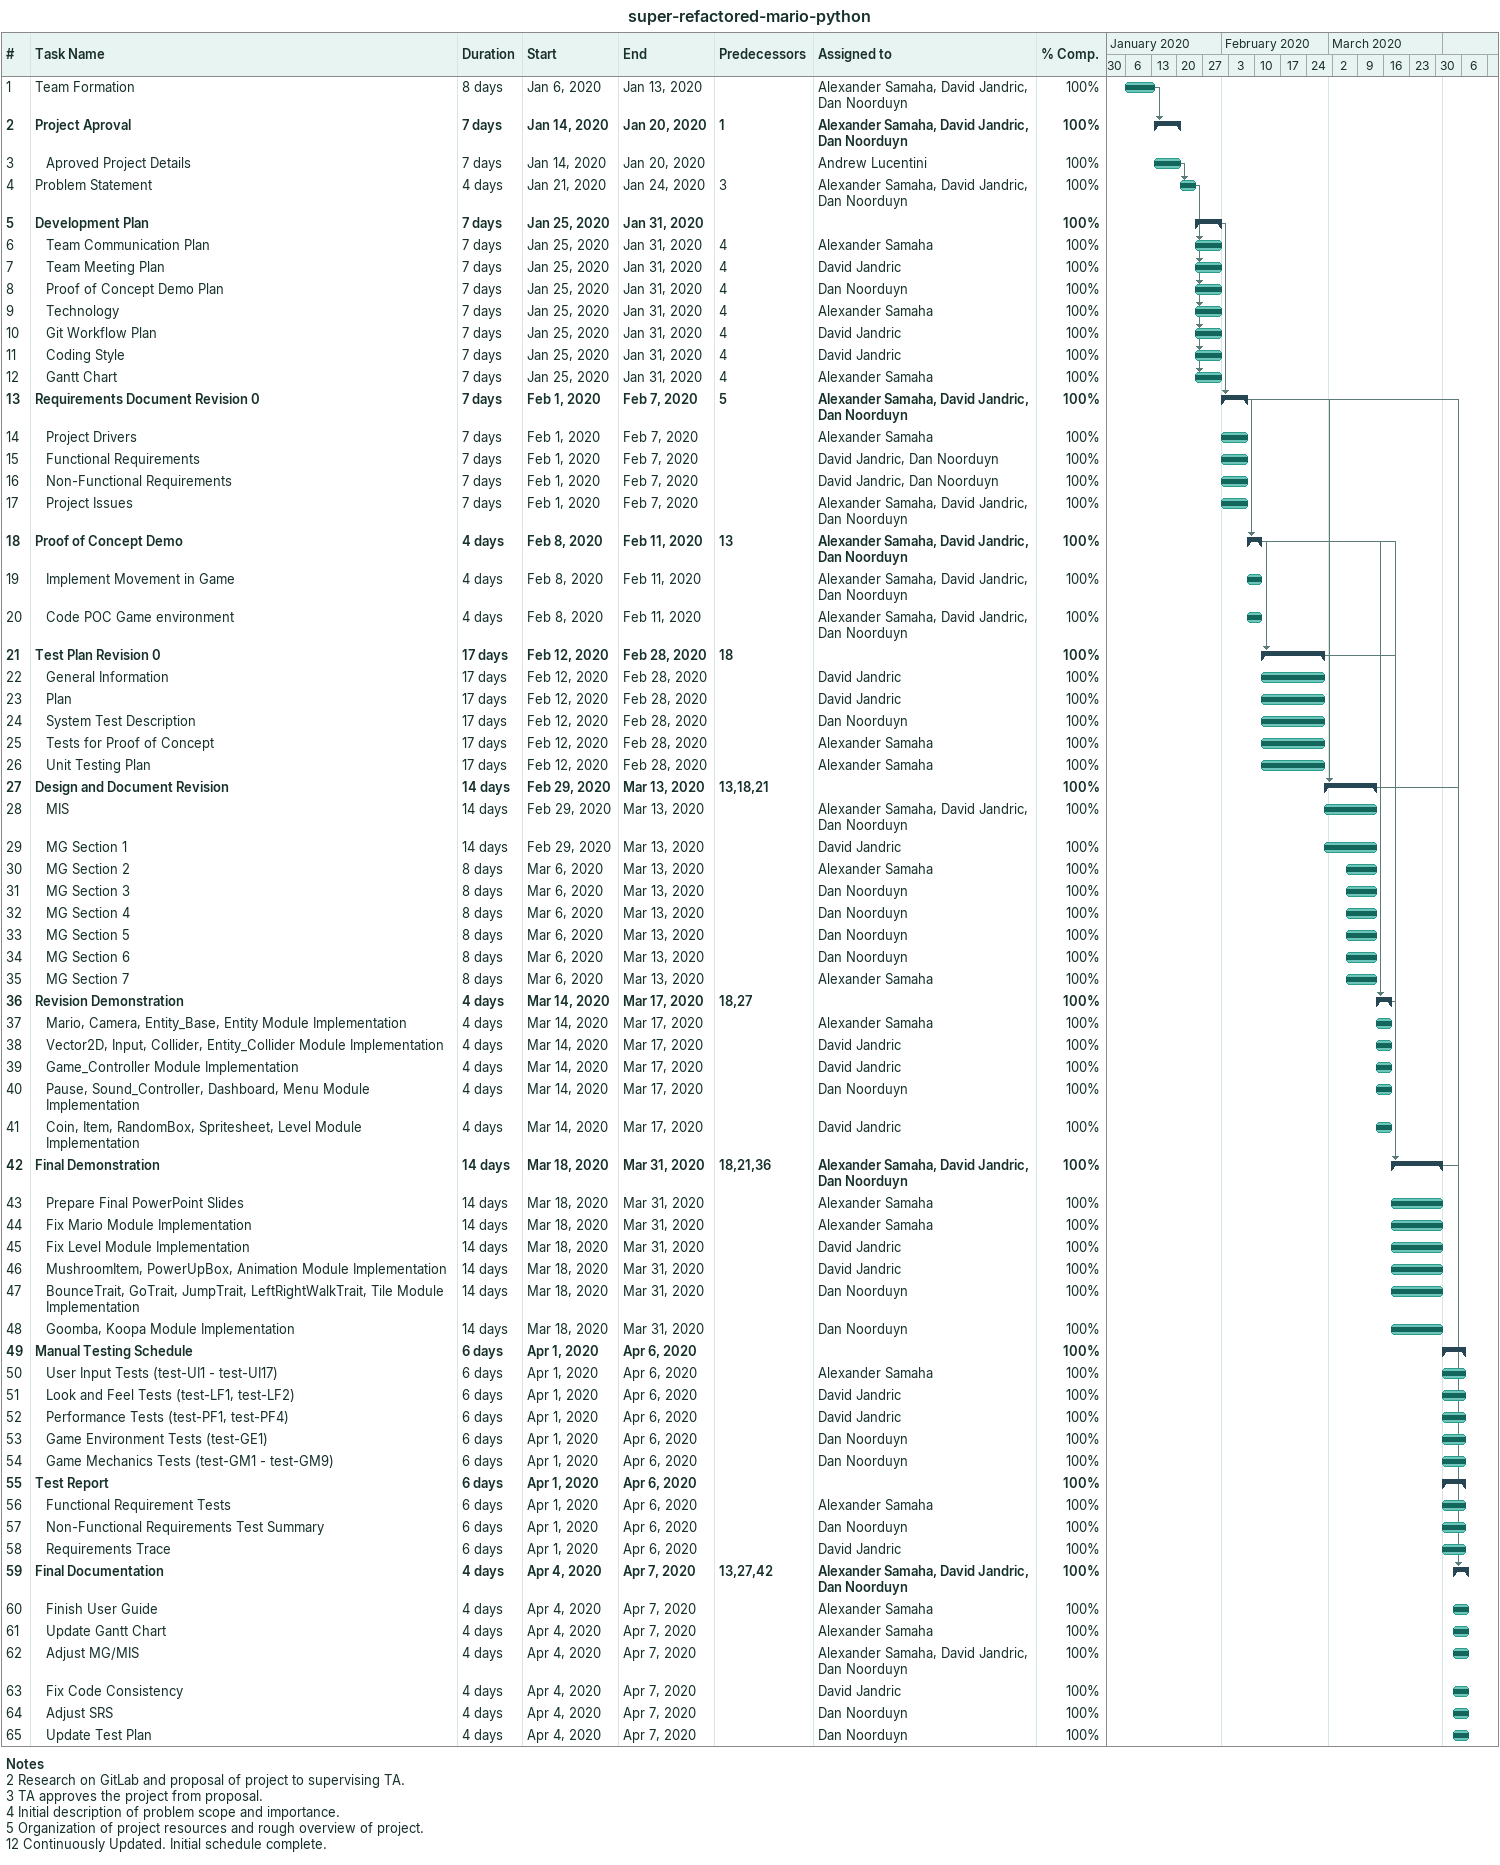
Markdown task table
super-refactored-mario-python

| ID | Level | Task | Duration | Start | Finish | Predecessors | Resources | % complete |
|---|---|---|---|---|---|---|---|---|
| 1 | 1 | Team Formation | 8d | 2020-01-06 | 2020-01-13 |  | Alexander Samaha, David Jandric, Dan Noorduyn | 100 |
| 2 | 1 | **Project Aproval** | 7d | 2020-01-14 | 2020-01-20 | 1 | Alexander Samaha, David Jandric, Dan Noorduyn | 100 |
| 3 | 2 | Aproved Project Details | 7d | 2020-01-14 | 2020-01-20 |  | Andrew Lucentini | 100 |
| 4 | 1 | Problem Statement | 4d | 2020-01-21 | 2020-01-24 | 3 | Alexander Samaha, David Jandric, Dan Noorduyn | 100 |
| 5 | 1 | **Development Plan** | 7d | 2020-01-25 | 2020-01-31 |  |  | 100 |
| 6 | 2 | Team Communication Plan | 7d | 2020-01-25 | 2020-01-31 | 4 | Alexander Samaha | 100 |
| 7 | 2 | Team Meeting Plan | 7d | 2020-01-25 | 2020-01-31 | 4 | David Jandric | 100 |
| 8 | 2 | Proof of Concept Demo Plan | 7d | 2020-01-25 | 2020-01-31 | 4 | Dan Noorduyn | 100 |
| 9 | 2 | Technology | 7d | 2020-01-25 | 2020-01-31 | 4 | Alexander Samaha | 100 |
| 10 | 2 | Git Workflow Plan | 7d | 2020-01-25 | 2020-01-31 | 4 | David Jandric | 100 |
| 11 | 2 | Coding Style | 7d | 2020-01-25 | 2020-01-31 | 4 | David Jandric | 100 |
| 12 | 2 | Gantt Chart | 7d | 2020-01-25 | 2020-01-31 | 4 | Alexander Samaha | 100 |
| 13 | 1 | **Requirements Document Revision 0** | 7d | 2020-02-01 | 2020-02-07 | 5 | Alexander Samaha, David Jandric, Dan Noorduyn | 100 |
| 14 | 2 | Project Drivers | 7d | 2020-02-01 | 2020-02-07 |  | Alexander Samaha | 100 |
| 15 | 2 | Functional Requirements | 7d | 2020-02-01 | 2020-02-07 |  | David Jandric, Dan Noorduyn | 100 |
| 16 | 2 | Non-Functional Requirements | 7d | 2020-02-01 | 2020-02-07 |  | David Jandric, Dan Noorduyn | 100 |
| 17 | 2 | Project Issues | 7d | 2020-02-01 | 2020-02-07 |  | Alexander Samaha, David Jandric, Dan Noorduyn | 100 |
| 18 | 1 | **Proof of Concept Demo** | 4d | 2020-02-08 | 2020-02-11 | 13 | Alexander Samaha, David Jandric, Dan Noorduyn | 100 |
| 19 | 2 | Implement Movement in Game | 4d | 2020-02-08 | 2020-02-11 |  | Alexander Samaha, David Jandric, Dan Noorduyn | 100 |
| 20 | 2 | Code POC Game environment | 4d | 2020-02-08 | 2020-02-11 |  | Alexander Samaha, David Jandric, Dan Noorduyn | 100 |
| 21 | 1 | **Test Plan Revision 0** | 17d | 2020-02-12 | 2020-02-28 | 18 |  | 100 |
| 22 | 2 | General Information | 17d | 2020-02-12 | 2020-02-28 |  | David Jandric | 100 |
| 23 | 2 | Plan | 17d | 2020-02-12 | 2020-02-28 |  | David Jandric | 100 |
| 24 | 2 | System Test Description | 17d | 2020-02-12 | 2020-02-28 |  | Dan Noorduyn | 100 |
| 25 | 2 | Tests for Proof of Concept | 17d | 2020-02-12 | 2020-02-28 |  | Alexander Samaha | 100 |
| 26 | 2 | Unit Testing Plan | 17d | 2020-02-12 | 2020-02-28 |  | Alexander Samaha | 100 |
| 27 | 1 | **Design and Document Revision** | 14d | 2020-02-29 | 2020-03-13 | 13, 18, 21 |  | 100 |
| 28 | 2 | MIS | 14d | 2020-02-29 | 2020-03-13 |  | Alexander Samaha, David Jandric, Dan Noorduyn | 100 |
| 29 | 2 | MG Section 1 | 14d | 2020-02-29 | 2020-03-13 |  | David Jandric | 100 |
| 30 | 2 | MG Section 2 | 8d | 2020-03-06 | 2020-03-13 |  | Alexander Samaha | 100 |
| 31 | 2 | MG Section 3 | 8d | 2020-03-06 | 2020-03-13 |  | Dan Noorduyn | 100 |
| 32 | 2 | MG Section 4 | 8d | 2020-03-06 | 2020-03-13 |  | Dan Noorduyn | 100 |
| 33 | 2 | MG Section 5 | 8d | 2020-03-06 | 2020-03-13 |  | Dan Noorduyn | 100 |
| 34 | 2 | MG Section 6 | 8d | 2020-03-06 | 2020-03-13 |  | Dan Noorduyn | 100 |
| 35 | 2 | MG Section 7 | 8d | 2020-03-06 | 2020-03-13 |  | Alexander Samaha | 100 |
| 36 | 1 | **Revision Demonstration** | 4d | 2020-03-14 | 2020-03-17 | 18, 27 |  | 100 |
| 37 | 2 | Mario, Camera, Entity_Base, Entity Module Implementation | 4d | 2020-03-14 | 2020-03-17 |  | Alexander Samaha | 100 |
| 38 | 2 | Vector2D, Input, Collider, Entity_Collider Module Implementation | 4d | 2020-03-14 | 2020-03-17 |  | David Jandric | 100 |
| 39 | 2 | Game_Controller Module Implementation | 4d | 2020-03-14 | 2020-03-17 |  | David Jandric | 100 |
| 40 | 2 | Pause, Sound_Controller, Dashboard, Menu Module Implementation | 4d | 2020-03-14 | 2020-03-17 |  | Dan Noorduyn | 100 |
| 41 | 2 | Coin, Item, RandomBox, Spritesheet, Level Module Implementation | 4d | 2020-03-14 | 2020-03-17 |  | David Jandric | 100 |
| 42 | 1 | **Final Demonstration** | 14d | 2020-03-18 | 2020-03-31 | 18, 21, 36 | Alexander Samaha, David Jandric, Dan Noorduyn | 100 |
| 43 | 2 | Prepare Final PowerPoint Slides | 14d | 2020-03-18 | 2020-03-31 |  | Alexander Samaha | 100 |
| 44 | 2 | Fix Mario Module Implementation | 14d | 2020-03-18 | 2020-03-31 |  | Alexander Samaha | 100 |
| 45 | 2 | Fix Level Module Implementation | 14d | 2020-03-18 | 2020-03-31 |  | David Jandric | 100 |
| 46 | 2 | MushroomItem, PowerUpBox, Animation Module Implementation | 14d | 2020-03-18 | 2020-03-31 |  | David Jandric | 100 |
| 47 | 2 | BounceTrait, GoTrait, JumpTrait, LeftRightWalkTrait, Tile Module Implementation | 14d | 2020-03-18 | 2020-03-31 |  | Dan Noorduyn | 100 |
| 48 | 2 | Goomba, Koopa Module Implementation | 14d | 2020-03-18 | 2020-03-31 |  | Dan Noorduyn | 100 |
| 49 | 1 | **Manual Testing Schedule** | 6d | 2020-04-01 | 2020-04-06 |  |  | 100 |
| 50 | 2 | User Input Tests (test-UI1 - test-UI17) | 6d | 2020-04-01 | 2020-04-06 |  | Alexander Samaha | 100 |
| 51 | 2 | Look and Feel Tests (test-LF1, test-LF2) | 6d | 2020-04-01 | 2020-04-06 |  | David Jandric | 100 |
| 52 | 2 | Performance Tests (test-PF1, test-PF4) | 6d | 2020-04-01 | 2020-04-06 |  | David Jandric | 100 |
| 53 | 2 | Game Environment Tests (test-GE1) | 6d | 2020-04-01 | 2020-04-06 |  | Dan Noorduyn | 100 |
| 54 | 2 | Game Mechanics Tests (test-GM1 - test-GM9) | 6d | 2020-04-01 | 2020-04-06 |  | Dan Noorduyn | 100 |
| 55 | 1 | **Test Report** | 6d | 2020-04-01 | 2020-04-06 |  |  | 100 |
| 56 | 2 | Functional Requirement Tests | 6d | 2020-04-01 | 2020-04-06 |  | Alexander Samaha | 100 |
| 57 | 2 | Non-Functional Requirements Test Summary | 6d | 2020-04-01 | 2020-04-06 |  | Dan Noorduyn | 100 |
| 58 | 2 | Requirements Trace | 6d | 2020-04-01 | 2020-04-06 |  | David Jandric | 100 |
| 59 | 1 | **Final Documentation** | 4d | 2020-04-04 | 2020-04-07 | 13, 27, 42 | Alexander Samaha, David Jandric, Dan Noorduyn | 100 |
| 60 | 2 | Finish User Guide | 4d | 2020-04-04 | 2020-04-07 |  | Alexander Samaha | 100 |
| 61 | 2 | Update Gantt Chart | 4d | 2020-04-04 | 2020-04-07 |  | Alexander Samaha | 100 |
| 62 | 2 | Adjust MG/MIS | 4d | 2020-04-04 | 2020-04-07 |  | Alexander Samaha, David Jandric, Dan Noorduyn | 100 |
| 63 | 2 | Fix Code Consistency | 4d | 2020-04-04 | 2020-04-07 |  | David Jandric | 100 |
| 64 | 2 | Adjust SRS | 4d | 2020-04-04 | 2020-04-07 |  | Dan Noorduyn | 100 |
| 65 | 2 | Update Test Plan | 4d | 2020-04-04 | 2020-04-07 |  | Dan Noorduyn | 100 |

Notes
- 2: Research on GitLab and proposal of project to supervising TA.
- 3: TA approves the project from proposal.
- 4: Initial description of problem scope and importance.
- 5: Organization of project resources and rough overview of project.
- 12: Continuously Updated. Initial schedule complete.
